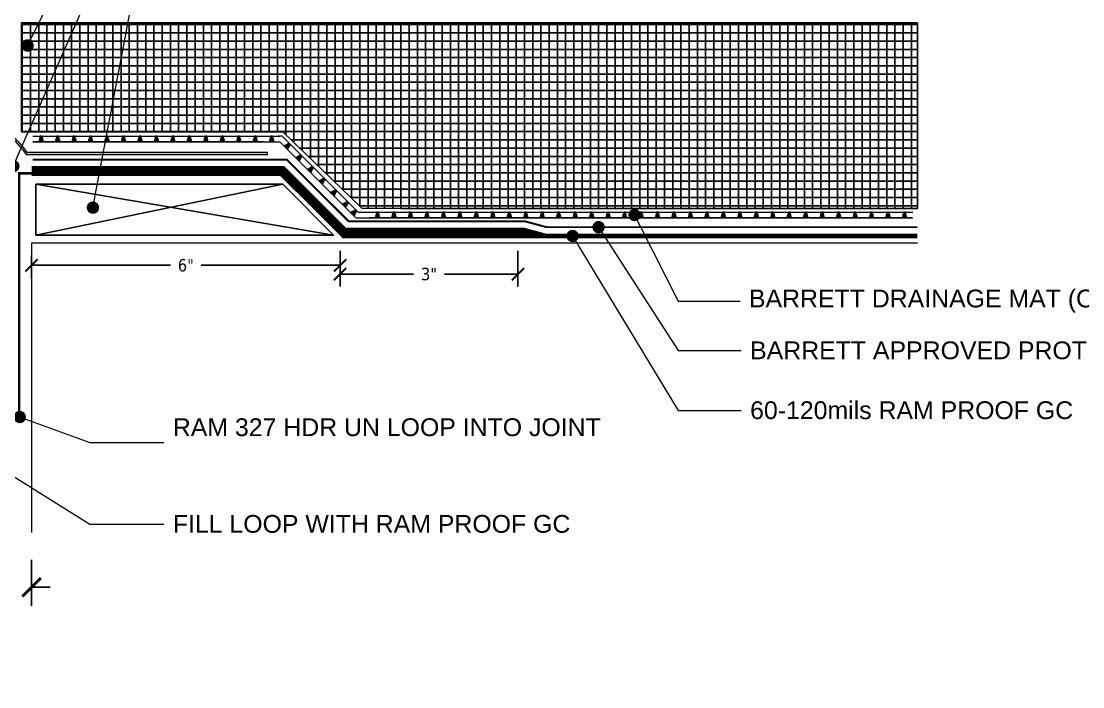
# Model space of a CAD drawing. Header units: inches. Extents: x -15 to 497, y -12 to 71.
# Drawn here: x 19.8 to 84.3, y -11.8 to 28.6 of the extents above; entities that cross this region are included whole.
import ezdxf
from ezdxf import colors
from ezdxf.entities.mleader import LeaderData, LeaderLine
from ezdxf.math import Vec2, Vec3

# ---------------------------------------------------------------- set-up
doc = ezdxf.new("R2010")
doc.units = ezdxf.units.IN
doc.header["$MEASUREMENT"] = 0
doc.linetypes.add('Dashed - Dense', pattern=[0.8, 0.5000000000000001, -0.3])
for name, color, linetype, lineweight in [('Dimensions', 20, 'Continuous', 0), ('Drainage Mat', 191, 'Continuous', 0), ('Others', 190, 'Continuous', 0), ('RAM HDR 327', 63, 'Continuous', 0), ('Text', 20, 'Continuous', 0)]:
    doc.layers.add(name, color=color, linetype=linetype, lineweight=lineweight)
doc.layers.add('Insulation Border', color=8, linetype='Continuous')
doc.layers.add('Insulation Foam', color=9, linetype='Continuous')
doc.layers.add('Protection Course', color=99, linetype='Dashed - Dense', lineweight=0, true_color=0x216123)
doc.layers.add('RamProof SYSTEM LIQUID', color=140, linetype='Continuous', lineweight=0, true_color=0x00bfff)
doc.styles.add('Annotative', font='tahoma.ttf')
doc.styles.get("Standard").update_dxf_attribs({"font": 'arial.ttf'})
doc.dimstyles.new('Annotative', dxfattribs={"dimscale": 0, "dimtxt": 0.09375, "dimasz": 0.09375, "dimexe": 0.09375, "dimexo": 0.09375, "dimgap": 0.0625, "dimtad": 0, "dimtih": 1, "dimtoh": 1, "dimlfac": -1, "dimzin": 3, "dimdsep": 46, "dimlunit": 4, "dimtxsty": 'Annotative', "dimblk": 'ARCHTICK', "dimcen": 0.09, "dimclrd": 256, "dimclre": 256, "dimclrt": 256, "dimadec": 0, "dimazin": 2, "dimtfac": 1, "dimtix": 1, "dimtofl": 0, "dimtmove": 1, "dimatfit": 1, "dimldrblk": 'CLOSEDBLANK', "dimfxl": 1, "dimtfill": 1, "dimtolj": 1, "dimtzin": 0, "dimarcsym": 0})

# ---------------------------------------------------------------- blocks, each defined once
blk = doc.blocks.new('_Dot')
at = {"color": 0, "linetype": 'ByBlock', "lineweight": -2}
blk.add_line((-0.5, 0), (-1, 0), dxfattribs=at)
at = {"color": 0, "linetype": 'ByBlock', "const_width": 0.5}
blk.add_lwpolyline([(-0.25, 0, 1), (0.25, 0, 1)], format="xyb", close=True, dxfattribs=at)
blk = doc.blocks.new('*U6')
at = {"layer": 'Drainage Mat'}
h = blk.add_hatch(color=256, dxfattribs=at)
h.dxf.hatch_style = 1
h.paths.add_polyline_path([(0.5, 0.3434894559173207), (0.4471967740336369, 0.3434894559173207), (0.3551590517043379, 0), (0.5, 0), (0.644840948295661, 0), (0.5528032259663647, 0.3434894559173207)])
at = {"layer": 'Drainage Mat', "linetype": 'Continuous'}
for points in [[(0, 0.3434894559173207), (1, 0.3434894559173207)], [(0, 0), (1, 0)]]:
    blk.add_lwpolyline(points, dxfattribs=at)
blk.add_lwpolyline([(0.5, 0.3434894559173207), (0.4471967740336369, 0.3434894559173207), (0.3551590517043379, 0), (0.5, 0), (0.644840948295661, 0), (0.5528032259663647, 0.3434894559173207)], close=True, dxfattribs=at)
blk = doc.blocks.new('*U7')
at = {"layer": 'Drainage Mat', "color": 0, "linetype": 'ByBlock', "lineweight": -2, "transparency": 16777216}
for p in [(20.545260124074048, 21.31300058774282), (21.545260124074048, 21.31300058774282), (22.545260124074048, 21.31300058774282), (23.545260124074048, 21.31300058774282), (24.545260124074048, 21.31300058774282), (25.545260124074048, 21.31300058774282), (26.545260124074048, 21.31300058774282), (27.545260124074048, 21.31300058774282), (28.545260124074048, 21.31300058774282), (29.545260124074048, 21.31300058774282), (30.545260124074048, 21.31300058774282), (31.545260124074048, 21.31300058774282), (32.54526012407405, 21.31300058774282), (33.54526012407405, 21.31300058774282), (34.54526012407405, 21.31300058774282)]:
    blk.add_blockref('*U6', p, dxfattribs=at)
blk = doc.blocks.new('*U8')
at = {"layer": 'Drainage Mat'}
h = blk.add_hatch(color=256, dxfattribs=at)
h.dxf.hatch_style = 1
h.paths.add_polyline_path([(0.5, 0.3434894559173207), (0.4471967740336369, 0.3434894559173207), (0.3551590517043379, 0), (0.5, 0), (0.644840948295661, 0), (0.5528032259663647, 0.3434894559173207)])
at = {"layer": 'Drainage Mat', "linetype": 'Continuous'}
for points in [[(0, 0.3434894559173207), (1, 0.3434894559173207)], [(0, 0), (1, 0)]]:
    blk.add_lwpolyline(points, dxfattribs=at)
blk.add_lwpolyline([(0.5, 0.3434894559173207), (0.4471967740336369, 0.3434894559173207), (0.3551590517043379, 0), (0.5, 0), (0.644840948295661, 0), (0.5528032259663647, 0.3434894559173207)], close=True, dxfattribs=at)
blk = doc.blocks.new('*U9')
at = {"layer": 'Drainage Mat', "color": 0, "linetype": 'ByBlock', "lineweight": -2, "transparency": 16777216}
for p in [(40.97245032649562, 16.713159733196733), (41.97245032649562, 16.713159733196733), (42.97245032649562, 16.713159733196733), (43.97245032649562, 16.713159733196733), (44.97245032649562, 16.713159733196733), (45.97245032649562, 16.713159733196733), (46.97245032649562, 16.713159733196733), (47.97245032649562, 16.713159733196733), (48.97245032649562, 16.713159733196733), (49.97245032649562, 16.713159733196733), (50.97245032649562, 16.713159733196733), (51.97245032649562, 16.713159733196733), (52.97245032649562, 16.713159733196733), (53.97245032649562, 16.713159733196733), (54.97245032649562, 16.713159733196733), (55.97245032649562, 16.713159733196733), (56.97245032649562, 16.713159733196733), (57.97245032649562, 16.713159733196733), (58.97245032649562, 16.713159733196733), (59.97245032649562, 16.713159733196733), (60.97245032649562, 16.713159733196733), (61.97245032649562, 16.713159733196733), (62.97245032649562, 16.713159733196733), (63.97245032649562, 16.713159733196733), (64.97245032649562, 16.713159733196733), (65.97245032649562, 16.713159733196733), (66.97245032649562, 16.713159733196733), (67.97245032649562, 16.713159733196733), (68.97245032649562, 16.713159733196733), (69.97245032649562, 16.713159733196733), (70.97245032649562, 16.713159733196733), (71.97245032649562, 16.713159733196733), (72.97245032649562, 16.713159733196733)]:
    blk.add_blockref('*U8', p, dxfattribs=at)
blk = doc.blocks.new('*U10')
at = {"layer": 'Drainage Mat'}
h = blk.add_hatch(color=256, dxfattribs=at)
h.dxf.hatch_style = 1
h.paths.add_polyline_path([(0.5, 0.3434894559173207), (0.4471967740336369, 0.3434894559173207), (0.3551590517043379, 0), (0.5, 0), (0.644840948295661, 0), (0.5528032259663647, 0.3434894559173207)])
at = {"layer": 'Drainage Mat', "linetype": 'Continuous'}
for points in [[(0, 0.3434894559173207), (1, 0.3434894559173207)], [(0, 0), (1, 0)]]:
    blk.add_lwpolyline(points, dxfattribs=at)
blk.add_lwpolyline([(0.5, 0.3434894559173207), (0.4471967740336369, 0.3434894559173207), (0.3551590517043379, 0), (0.5, 0), (0.644840948295661, 0), (0.5528032259663647, 0.3434894559173207)], close=True, dxfattribs=at)
blk = doc.blocks.new('*U11')
at = {"layer": 'Drainage Mat', "color": 0, "linetype": 'ByBlock', "lineweight": -2, "transparency": 16777216}
for p in [(1088.3216865915122, 0.3189784293756759), (1089.3216865915122, 0.3189784293756759), (1090.3216865915122, 0.3189784293756759), (1091.3216865915122, 0.3189784293756759), (1092.3216865915122, 0.3189784293756759), (1093.321686591512, 0.3189784293757655)]:
    blk.add_blockref('*U10', p, dxfattribs=at)
blk = doc.blocks.new('_ArchTick')
at = {"color": 0, "linetype": 'ByBlock', "const_width": 0.15}
blk.add_lwpolyline([(-0.5, -0.5), (0.5, 0.5)], dxfattribs=at)
blk = doc.blocks.new('*D15')
at = {"layer": 'Defpoints', "color": 0, "transparency": 16777216}
for p in [(20.45954389569306, 15.167046986022456), (39.200448919560586, 15.449538321896512), (39.200448919560586, 13.81777169583956)]:
    blk.add_point(p, dxfattribs=at)
at = {"layer": 'Dimensions', "lineweight": -2, "transparency": 16777216}
for p, q in [((20.45954389569306, 14.417046986022456), (20.45954389569306, 13.06777169583956)), ((39.200448919560586, 14.699538321896512), (39.200448919560586, 13.06777169583956)), ((20.45954389569306, 13.81777169583956), (28.891530994597943, 13.81777169583956)), ((39.200448919560586, 13.81777169583956), (30.768461820655702, 13.81777169583956))]:
    blk.add_line(p, q, dxfattribs=at)
at = {"layer": 'Dimensions', "lineweight": -2, "transparency": 16777216, "xscale": 0.75, "yscale": 0.75, "zscale": 0.75, "rotation": 180}
blk.add_blockref('_ArchTick', (20.45954389569306, 13.81777169583956), dxfattribs=at)
at = {"layer": 'Dimensions', "lineweight": -2, "transparency": 16777216, "xscale": 0.75, "yscale": 0.75, "zscale": 0.75}
blk.add_blockref('_ArchTick', (39.200448919560586, 13.81777169583956), dxfattribs=at)
at = {"layer": 'Dimensions', "transparency": 16777216, "insert": (29.829996407626822, 13.81777169583956), "char_height": 0.75, "attachment_point": 5, "style": 'Annotative', "bg_fill": 3, "box_fill_scale": 1.25, "bg_fill_color": 9, "bg_fill_true_color": 13158600, "bg_fill_transparency": 0}
blk.add_mtext('\\A1;6"', dxfattribs=at)
blk = doc.blocks.new('_ClosedBlank')
at = {"color": 0, "linetype": 'ByBlock', "lineweight": -2}
for p, q in [((-1, 0.1666666666666666), (0, 0)), ((-1, 0.1666666666666666), (-1, -0.1666666666666666)), ((0, 0), (-1, -0.1666666666666666))]:
    blk.add_line(p, q, dxfattribs=at)
blk = doc.blocks.new('*D16')
at = {"layer": 'Defpoints', "color": 0, "transparency": 16777216}
for p in [(39.200448919560586, 15.449538321896512), (49.9974095745481, 15.449538321896512), (49.9974095745481, 13.280476145020799)]:
    blk.add_point(p, dxfattribs=at)
at = {"layer": 'Dimensions', "lineweight": -2, "transparency": 16777216}
for p, q in [((39.200448919560586, 14.699538321896512), (39.200448919560586, 12.530476145020799)), ((49.9974095745481, 14.699538321896512), (49.9974095745481, 12.530476145020799)), ((39.200448919560586, 13.280476145020799), (43.66348599655065, 13.280476145020799)), ((49.9974095745481, 13.280476145020799), (45.53437249755804, 13.280476145020799))]:
    blk.add_line(p, q, dxfattribs=at)
at = {"layer": 'Dimensions', "lineweight": -2, "transparency": 16777216, "xscale": 0.75, "yscale": 0.75, "zscale": 0.75, "rotation": 180}
blk.add_blockref('_ArchTick', (39.200448919560586, 13.280476145020799), dxfattribs=at)
at = {"layer": 'Dimensions', "lineweight": -2, "transparency": 16777216, "xscale": 0.75, "yscale": 0.75, "zscale": 0.75}
blk.add_blockref('_ArchTick', (49.9974095745481, 13.280476145020799), dxfattribs=at)
at = {"layer": 'Dimensions', "transparency": 16777216, "insert": (44.59892924705434, 13.280476145020799), "char_height": 0.75, "attachment_point": 5, "style": 'Annotative', "bg_fill": 3, "box_fill_scale": 1.25, "bg_fill_color": 9, "bg_fill_true_color": 13158600, "bg_fill_transparency": 0}
blk.add_mtext('\\A1;3"', dxfattribs=at)
blk = doc.blocks.new('*D14')
at = {"layer": 'Defpoints', "color": 0, "transparency": 16777216}
for p in [(9.473770822429742, -2.9432225013415234), (20.45954389569306, -2.9432225013415234), (9.473770822429742, -5.742847099574121)]:
    blk.add_point(p, dxfattribs=at)
at = {"layer": 'Dimensions', "lineweight": -2, "transparency": 16777216}
for p, q in [((9.473770822429742, -4.068222501341523), (9.473770822429742, -6.867847099574121)), ((20.45954389569306, -4.068222501341523), (20.45954389569306, -6.867847099574121)), ((9.473770822429742, -5.742847099574121), (8.348770822429742, -5.742847099574121)), ((20.45954389569306, -5.742847099574121), (21.58454389569306, -5.742847099574121))]:
    blk.add_line(p, q, dxfattribs=at)
at = {"layer": 'Dimensions', "lineweight": -2, "transparency": 16777216, "xscale": 1.125, "yscale": 1.125, "zscale": 1.125}
blk.add_blockref('_ArchTick', (9.473770822429742, -5.742847099574121), dxfattribs=at)
at = {"layer": 'Dimensions', "lineweight": -2, "transparency": 16777216, "xscale": 1.125, "yscale": 1.125, "zscale": 1.125, "rotation": 180}
blk.add_blockref('_ArchTick', (20.45954389569306, -5.742847099574121), dxfattribs=at)
at = {"layer": 'Dimensions', "transparency": 16777216, "insert": (14.9666573590614, -5.742847099574121), "char_height": 1.125, "attachment_point": 5, "style": 'Annotative', "bg_fill": 3, "box_fill_scale": 1.25, "bg_fill_color": 9, "bg_fill_true_color": 13158600, "bg_fill_transparency": 0}
blk.add_mtext('\\A1;3" MAX JOINT', dxfattribs=at)

msp = doc.modelspace()

# ---------------------------------------------------------------- hatches: boundary and pattern name
at = {"layer": 'Drainage Mat'}
h = msp.add_hatch(color=256, dxfattribs=at)
h.dxf.hatch_style = 1
h.paths.add_polyline_path([(40.184830971966676, 17.159197186940943), (40.14749345281734, 17.196534706090283), (39.83952923168795, 17.01873148012906), (39.94194724842146, 16.916313463395714), (40.04436526515474, 16.813895446662368), (40.22216849111601, 17.121859667791604)])
at = {"layer": 'Insulation Foam'}
h = msp.add_hatch(dxfattribs=at)
h.set_pattern_fill('NET', color=256, scale=4)
h.set_pattern_definition([(0, (-1216.105758920658, 19.438135194022905), (0, 0.5), []), (90, (-1216.105758920658, 19.438135194022905), (-0.5, 3.061616997868383e-17), [])])
h.paths.add_polyline_path([(74.25437481962308, 28.556255550895855), (19.854939287822617, 28.556255550895855), (19.854938408134103, 21.919023469221983), (35.712413455287106, 21.935559054308712), (40.520439097443614, 17.284968760316314), (42.91980247226161, 17.278549339494), (43.48350280713203, 17.26672595657833), (51.19446706766348, 17.266725956578334), (52.22179452934188, 17.26672595657834), (74.25437481962354, 17.26672595657834)])
at = {"layer": 'Protection Course'}
h = msp.add_hatch(dxfattribs=at)
h.set_pattern_fill('AGGREGAT', color=256, scale=0.3, pattern_type=2)
h.set_pattern_definition([(0, (-1052.8782354500026, 21.992326033190636), (0.3, 0.3), [0.03, -0.045, 0.015, -0.045, 0.015, -0.15]), (0, (-1052.7282354500026, 22.022326033190637), (0.3, 0.3), [0.015, -0.285]), (0, (-1052.8182354500027, 22.037326033190638), (0.3, 0.3), [0.015, -0.03, 0.015, -0.24]), (0, (-1052.6682354500026, 22.05232603319064), (0.3, 0.3), [0.03, -0.27]), (0, (-1052.6382354500029, 22.06732603319064), (0.3, 0.3), [0.015, -0.285]), (0, (-1052.7282354500026, 22.09732603319064), (0.3, 0.3), [0.03, -0.27]), (0, (-1052.8782354500026, 22.11232603319064), (0.3, 0.3), [0.015, -0.03, 0.015, -0.075, 0.045, -0.12]), (0, (-1052.6682354500026, 22.142326033190635), (0.3, 0.3), [0.03, -0.27]), (0, (-1052.848235450003, 22.157326033190635), (0.3, 0.3), [0.03, -0.015, 0.015, -0.12, 0.015, -0.105]), (0, (-1052.8632354500028, 22.172326033190636), (0.3, 0.3), [0.015, -0.285]), (0, (-1052.7582354500028, 22.187326033190637), (0.3, 0.3), [0.015, -0.015, 0.015, -0.255]), (0, (-1052.8032354500028, 22.202326033190637), (0.3, 0.3), [0.015, -0.285]), (0, (-1052.6082354500027, 22.217326033190638), (0.3, 0.3), [0.015, -0.285]), (0, (-1052.7432354500029, 22.23232603319063), (0.3, 0.3), [0.015, -0.12, 0.015, -0.15]), (0, (-1052.7432354500029, 22.24732603319063), (0.3, 0.3), [0.03, -0.27]), (0, (-1052.683235450003, 22.262326033190632), (0.3, 0.3), [0.03, -0.27]), (0, (-1052.8632354500028, 22.277326033190633), (0.3, 0.3), [0.015, -0.18, 0.03, -0.075]), (90, (-1052.8782354500026, 22.12732603319064), (-0.29999999999999993, 0.3), [0.06, -0.06, 0.03, -0.15]), (90, (-1052.8632354500028, 22.12732603319064), (-0.29999999999999993, 0.3), [0.015, -0.105, 0.03, -0.15]), (90, (-1052.848235450003, 22.05232603319064), (-0.29999999999999993, 0.3), [0.045, -0.255]), (90, (-1052.8332354500026, 22.05232603319064), (-0.29999999999999993, 0.3), [0.03, -0.27]), (90, (-1052.8182354500027, 22.007326033190637), (-0.29999999999999993, 0.3), [0.015, -0.18, 0.015, -0.015, 0.03, -0.045]), (90, (-1052.788235450003, 22.007326033190637), (-0.29999999999999993, 0.3), [0.015, -0.105, 0.015, -0.165]), (90, (-1052.7732354500026, 22.12732603319064), (-0.29999999999999993, 0.3), [0.03, -0.045, 0.015, -0.015, 0.03, -0.165]), (90, (-1052.7582354500028, 22.06732603319064), (-0.29999999999999993, 0.3), [0.03, -0.165, 0.015, -0.09]), (90, (-1052.7432354500029, 22.007326033190637), (-0.29999999999999993, 0.3), [0.015, -0.015, 0.03, -0.24]), (90, (-1052.7132354500027, 22.202326033190637), (-0.29999999999999993, 0.3), [0.015, -0.285]), (90, (-1052.6982354500028, 22.202326033190637), (-0.29999999999999993, 0.3), [0.03, -0.03, 0.015, -0.015, 0.03, -0.18]), (90, (-1052.683235450003, 22.06732603319064), (-0.29999999999999993, 0.3), [0.015, -0.015, 0.015, -0.03, 0.015, -0.21]), (90, (-1052.6382354500029, 22.172326033190636), (-0.29999999999999993, 0.3), [0.06, -0.24]), (90, (-1052.6232354500025, 22.142326033190635), (-0.29999999999999993, 0.3), [0.06, -0.045, 0.03, -0.165]), (90, (-1052.6082354500027, 22.022326033190637), (-0.29999999999999993, 0.3), [0.015, -0.045, 0.03, -0.21]), (90, (-1052.5932354500028, 22.05232603319064), (-0.29999999999999993, 0.3), [0.045, -0.255]), (45, (-1052.7582354500028, 21.992326033190636), (0, 0.29999999949659056), [0.021213000000000003, -0.4030510686]), (45, (-1052.5932354500028, 22.007326033190637), (0, 0.29999999949659056), [0.021213000000000003, -0.36062506860000004, 0.021213000000000003, -0.021213000000000003]), (45, (-1052.788235450003, 22.022326033190637), (0, 0.29999999949659056), [0.021213000000000003, -0.16970400000000002, 0.021213000000000003, -0.21213406860000003]), (45, (-1052.7132354500027, 22.022326033190637), (0, 0.29999999949659056), [0.021213000000000003, -0.3394120686, 0.021213000000000003, -0.042426000000000005]), (45, (-1052.6982354500028, 22.022326033190637), (0, 0.29999999949659056), [0.042426000000000005, -0.16970400000000002, 0.042426000000000005, -0.16970806859999998]), (45, (-1052.7732354500026, 22.05232603319064), (0, 0.29999999949659056), [0.02121, -0.19091999999999998, 0.02121, -0.02121, 0.02121, -0.1485040686]), (45, (-1052.6232354500025, 22.06732603319064), (0, 0.29999999949659056), [0.021213000000000003, -0.021213000000000003, 0.021213000000000003, -0.36062506860000004]), (45, (-1052.8332354500026, 22.08232603319064), (0, 0.29999999949659056), [0.021213000000000003, -0.254556, 0.021213000000000003, -0.12728206860000002]), (45, (-1052.5932354500028, 22.11232603319064), (0, 0.29999999949659056), [0.02121, -0.02121, 0.02121, -0.08485200000000001, 0.02121, -0.2545720686]), (45, (-1052.7732354500026, 22.157326033190635), (0, 0.29999999949659056), [0.021213000000000003, -0.4030510686]), (45, (-1052.848235450003, 22.172326033190636), (0, 0.29999999949659056), [0.04242629999999999, -0.3818377686]), (45, (-1052.8782354500026, 22.202326033190637), (0, 0.29999999949659056), [0.021213000000000003, -0.021213000000000003, 0.021213000000000003, -0.36062506860000004]), (45, (-1052.7132354500027, 22.24732603319063), (0, 0.29999999949659056), [0.021213000000000003, -0.4030510686]), (45, (-1052.6232354500025, 22.277326033190633), (0, 0.29999999949659056), [0.021213000000000003, -0.4030510686]), (135, (-1052.7432354500029, 22.022326033190637), (1.6653345369377347e-17, 0.29999999949659056), [0.021213000000000003, -0.4030510686]), (135, (-1052.7282354500026, 22.022326033190637), (1.6653345369377347e-17, 0.29999999949659056), [0.021213000000000003, -0.4030510686]), (135, (-1052.8182354500027, 22.037326033190638), (1.6653345369377347e-17, 0.29999999949659056), [0.021213000000000003, -0.08485200000000001, 0.042426000000000005, -0.2757730686]), (135, (-1052.8782354500026, 22.037326033190638), (1.6653345369377347e-17, 0.29999999949659056), [0.021213000000000003, -0.4030510686]), (135, (-1052.683235450003, 22.08232603319064), (1.6653345369377347e-17, 0.29999999949659056), [0.021213000000000003, -0.16970562, 0.021213000000000003, -0.2121324486]), (135, (-1052.6682354500026, 22.08232603319064), (1.6653345369377347e-17, 0.29999999949659056), [0.02121, -0.12729, 0.02121, -0.12726, 0.02121, -0.10608406860000001]), (135, (-1052.848235450003, 22.09732603319064), (1.6653345369377347e-17, 0.29999999949659056), [0.021213000000000003, -0.4030510686]), (135, (-1052.6082354500027, 22.11232603319064), (1.6653345369377347e-17, 0.29999999949659056), [0.04242, -0.10606499999999999, 0.02121, -0.02121, 0.02121, -0.21214906860000002]), (135, (-1052.8032354500028, 22.157326033190635), (1.6653345369377347e-17, 0.29999999949659056), [0.021213000000000003, -0.4030510686]), (135, (-1052.683235450003, 22.157326033190635), (1.6653345369377347e-17, 0.29999999949659056), [0.04242629999999999, -0.3818377686]), (135, (-1052.6682354500026, 22.157326033190635), (1.6653345369377347e-17, 0.29999999949659056), [0.021213000000000003, -0.4030510686]), (135, (-1052.7582354500028, 22.187326033190637), (1.6653345369377347e-17, 0.29999999949659056), [0.021213000000000003, -0.4030510686]), (135, (-1052.848235450003, 22.23232603319063), (1.6653345369377347e-17, 0.29999999949659056), [0.021213000000000003, -0.4030510686]), (135, (-1052.6082354500027, 22.23232603319063), (1.6653345369377347e-17, 0.29999999949659056), [0.021213000000000003, -0.4030510686]), (26.565051199999992, (-1052.848235450003, 21.992326033190636), (0.30000000000002824, 1.2001934446281836e-10), [0.03354, -0.6372803930999998]), (26.565051199999992, (-1052.8782354500026, 22.022326033190637), (0.30000000000002824, 1.2001934446281836e-10), [0.03354, -0.6372803930999998]), (26.565051199999992, (-1052.8782354500026, 22.037326033190638), (0.30000000000002824, 1.2001934446281836e-10), [0.03354, -0.6372803930999998]), (26.565051199999992, (-1052.8032354500028, 22.037326033190638), (0.30000000000002824, 1.2001934446281836e-10), [0.03354, -0.6372803930999998]), (26.565051199999992, (-1052.8182354500027, 22.09732603319064), (0.30000000000002824, 1.2001934446281836e-10), [0.03354, -0.6372803930999998]), (26.565051199999992, (-1052.8182354500027, 22.11232603319064), (0.30000000000002824, 1.2001934446281836e-10), [0.03354, -0.6372803930999998]), (26.565051199999992, (-1052.7582354500028, 22.172326033190636), (0.30000000000002824, 1.2001934446281836e-10), [0.03354, -0.6372803930999998]), (26.565051199999992, (-1052.7432354500029, 22.187326033190637), (0.30000000000002824, 1.2001934446281836e-10), [0.03354, -0.6372803930999998]), (26.565051199999992, (-1052.8632354500028, 22.217326033190638), (0.30000000000002824, 1.2001934446281836e-10), [0.03354, -0.6372803930999998]), (26.565051199999992, (-1052.7732354500026, 22.217326033190638), (0.30000000000002824, 1.2001934446281836e-10), [0.03354, -0.6372803930999998]), (63.43494882000001, (-1052.6232354500025, 21.992326033190636), (1.5299594924300663e-11, 0.3000000000000282), [0.03353999999999996, -0.6372803930999992]), (63.43494882000001, (-1052.6982354500028, 22.037326033190638), (1.5299594924300663e-11, 0.3000000000000282), [0.03353999999999996, -0.6372803930999992]), (63.43494882000001, (-1052.7432354500029, 22.06732603319064), (1.5299594924300663e-11, 0.3000000000000282), [0.03353999999999996, -0.6372803930999992]), (63.43494882000001, (-1052.6982354500028, 22.11232603319064), (1.5299594924300663e-11, 0.3000000000000282), [0.03353999999999996, -0.6372803930999992]), (63.43494882000001, (-1052.683235450003, 22.11232603319064), (1.5299594924300663e-11, 0.3000000000000282), [0.03353999999999996, -0.6372803930999992]), (63.43494882000001, (-1052.788235450003, 22.157326033190635), (1.5299594924300663e-11, 0.3000000000000282), [0.03353999999999996, -0.6372803930999992]), (63.43494882000001, (-1052.8182354500027, 22.172326033190636), (1.5299594924300663e-11, 0.3000000000000282), [0.03353999999999996, -0.6372803930999992]), (63.43494882000001, (-1052.6982354500028, 22.23232603319063), (1.5299594924300663e-11, 0.3000000000000282), [0.03353999999999996, -0.6372803930999992]), (63.43494882000001, (-1052.8182354500027, 22.262326033190632), (1.5299594924300663e-11, 0.3000000000000282), [0.03353999999999996, -0.6372803930999992]), (116.56505120000001, (-1052.8632354500028, 22.172326033190636), (-1.200194443828906e-10, 0.3000000000000282), [0.03353999999999996, -0.6372803930999992]), (116.56505120000001, (-1052.683235450003, 22.172326033190636), (-1.200194443828906e-10, 0.3000000000000282), [0.03353999999999996, -0.6372803930999992]), (116.56505120000001, (-1052.8782354500026, 22.187326033190637), (-1.200194443828906e-10, 0.3000000000000282), [0.03353999999999996, -0.6372803930999992]), (116.56505120000001, (-1052.6382354500029, 22.23232603319063), (-1.200194443828906e-10, 0.3000000000000282), [0.03353999999999996, -0.6372803930999992]), (116.56505120000001, (-1052.8332354500026, 22.24732603319063), (-1.200194443828906e-10, 0.3000000000000282), [0.03353999999999996, -0.6372803930999992]), (116.56505120000001, (-1052.7732354500026, 22.262326033190632), (-1.200194443828906e-10, 0.3000000000000282), [0.03353999999999996, -0.6372803930999992]), (153.4349488, (-1052.7582354500028, 21.992326033190636), (-0.3000000000000282, 1.200193777695091e-10), [0.03354, -0.6372803930999998]), (153.4349488, (-1052.8182354500027, 22.022326033190637), (-0.3000000000000282, 1.200193777695091e-10), [0.03354, -0.6372803930999998]), (153.4349488, (-1052.6082354500027, 22.037326033190638), (-0.3000000000000282, 1.200193777695091e-10), [0.03354, -0.6372803930999998]), (153.4349488, (-1052.6382354500029, 22.06732603319064), (-0.3000000000000282, 1.200193777695091e-10), [0.03354, -0.6372803930999998]), (153.4349488, (-1052.7582354500028, 22.09732603319064), (-0.3000000000000282, 1.200193777695091e-10), [0.03354, -0.6372803930999998]), (153.4349488, (-1052.8332354500026, 22.11232603319064), (-0.3000000000000282, 1.200193777695091e-10), [0.03354, -0.6372803930999998]), (153.4349488, (-1052.7432354500029, 22.11232603319064), (-0.3000000000000282, 1.200193777695091e-10), [0.03354, -0.6372803930999998]), (153.4349488, (-1052.788235450003, 22.142326033190635), (-0.3000000000000282, 1.200193777695091e-10), [0.03354, -0.6372803930999998]), (153.4349488, (-1052.788235450003, 22.217326033190638), (-0.3000000000000282, 1.200193777695091e-10), [0.03354, -0.6372803930999998]), (153.4349488, (-1052.8782354500026, 22.277326033190633), (-0.3000000000000282, 1.200193777695091e-10), [0.03354, -0.6372803930999998]), (153.4349488, (-1052.6982354500028, 22.277326033190633), (-0.3000000000000282, 1.200193777695091e-10), [0.03354, -0.6372803930999998]), (153.4349488, (-1052.6682354500026, 22.277326033190633), (-0.3000000000000282, 1.200193777695091e-10), [0.03354, -0.6372803930999998])])
edge = h.paths.add_edge_path()
edge.add_line((34.791703324265654, 20.544827721536137), (34.791703324265654, 20.669827721536137))
edge.add_line((34.791703324265654, 20.669827721536137), (20.20189096525405, 20.669827721536137))
edge.add_arc((14.838519620228963, 16.84403353596628), 6.588053835160759, 35.50098122028462, 131.89387685699344)
edge.add_line((10.439326856104344, 21.748068238030484), (10.439326856104344, 57.75155892386039))
edge.add_line((10.439326856104344, 57.75155892386039), (10.314326856104344, 57.75155892386039))
edge.add_line((10.314326856104344, 57.75155892386039), (10.314326856104344, 21.465051589242762))
edge.add_arc((14.835277784892629, 16.8424833332191), 6.465843686798288, 34.931756182481024, 134.3632643875278, ccw=False)
edge.add_line((20.136200403871953, 20.544827721536137), (34.791703324265654, 20.544827721536137))

# ---------------------------------------------------------------- linework, layer by layer
at = {"layer": 'Drainage Mat'}
for points in [[(34.54526012407405, 21.31300058774282), (20.545260124074048, 21.31300058774282)], [(35.78814384761904, 21.55588431128804), (35.68213547213895, 21.656490043660142), (35.45627916877697, 21.655731110127256)], [(39.5396234515249, 17.318637260292203), (35.54526012407382, 21.31300058774282)], [(39.92897555217405, 17.415052606733497), (40.28737896979351, 17.056649189114054), (40.97245032649562, 17.056649189114054)], [(39.68609182862883, 17.172168883188267), (40.14510097862035, 16.713159733196733), (40.97245032649562, 16.713159733196733)], [(73.89974530388577, 16.713159733196733), (40.97245032649562, 16.713159733196733)]]:
    msp.add_lwpolyline(points, dxfattribs=at)
at = {"layer": 'Drainage Mat', "linetype": 'Continuous'}
msp.add_lwpolyline([(40.184830971966676, 17.159197186940943), (40.14749345281734, 17.196534706090283), (39.83952923168795, 17.01873148012906), (39.94194724842146, 16.916313463395714), (40.04436526515474, 16.813895446662368), (40.22216849111601, 17.121859667791604)], close=True, dxfattribs=at)
at = {"layer": 'Insulation Border', "flags": 128}
msp.add_lwpolyline([(74.25437481962308, 28.556255550895855), (19.854939287822617, 28.556255550895855), (19.854938408134103, 21.919023469221983), (35.712413455287106, 21.935559054308712), (40.520439097443614, 17.284968760316314), (42.91980247226161, 17.278549339494), (43.48350280713203, 17.26672595657833), (51.19446706766348, 17.266725956578334), (52.22179452934188, 17.26672595657834), (74.25437481962354, 17.26672595657834)], close=True, dxfattribs=at)
at = {"layer": 'Insulation Border', "linetype": 'Continuous', "flags": 128}
msp.add_lwpolyline([(20.723247040661363, 18.739965355442717), (35.71697778578164, 18.739965355442717), (38.80685451998362, 15.650088621240855), (20.723247040661363, 15.650088621240856)], close=True, dxfattribs=at)
at = {"layer": 'Others'}
for p, q in [((74.25437405962293, 15.167046986022456), (20.45954389569306, 15.167046986022456)), ((20.45954389569306, 15.167046986022456), (20.45954389569306, -2.4059269505227974))]:
    msp.add_line(p, q, dxfattribs=at)
at = {"layer": 'Protection Course', "linetype": 'Continuous'}
msp.add_lwpolyline([(34.791703324265654, 20.544827721536137), (34.791703324265654, 20.669827721536137), (20.20189096525405, 20.669827721536137, 0.4472844163459868), (10.439326856104344, 21.748068238030484), (10.439326856104344, 57.75155892386039), (10.314326856104344, 57.75155892386039), (10.314326856104344, 21.465051589242762, -0.4632912577293138), (20.136200403871953, 20.544827721536137), (34.791703324265654, 20.544827721536137)], format="xyb", dxfattribs=at)
at = {"layer": 'Protection Course', "ltscale": 0.2, "const_width": 0.1186}
msp.add_lwpolyline([(20.53118235839156, 20.233794564372072), (35.973223707321495, 20.233794564372054), (39.71886276868554, 16.488155503008045), (50.43642368866426, 16.488155503008066), (51.73546174642706, 16.136380266984077), (74.25437405962293, 16.136380266984077)], dxfattribs=at)
at = {"layer": 'RamProof SYSTEM LIQUID', "ltscale": 1.5, "const_width": 0.3}
for points in [[(74.25437405962293, 15.59908471616535), (51.663999729355965, 15.59908471616535), (50.364961671593164, 15.950859952189319), (39.49630766453356, 15.950859952189319), (35.750668603169515, 19.696499013553364), (20.45954389569306, 19.696499013553364)], [(51.48662838575888, 15.647116292980883), (39.37852924451613, 15.647116292980883), (35.63135302291312, 19.39429251458377), (20.45954389569306, 19.39429251458381)], [(51.663999729355965, 15.59908471616535), (39.31795679883771, 15.59908471616535)]]:
    msp.add_lwpolyline(points, dxfattribs=at)

# ---------------------------------------------------------------- block references
at = {"layer": 'Drainage Mat'}
for name in ['*U7', '*U9']:
    msp.add_blockref(name, (0, 0), dxfattribs=at)
at = {"layer": 'Drainage Mat', "rotation": 315.0000000000033}
msp.add_blockref('*U11', (-734.239936387673, 790.6470934784735), dxfattribs=at)

# ---------------------------------------------------------------- leaders
at = {"layer": 'Text'}
ml = msp.add_multileader_mtext('Standard', dxfattribs=at)
ml.set_content('COMPRESSIBLE EXPANSION JOINT FILLER STRIP.', color=256)
ml.set_leader_properties(color=256, lineweight=0)
ml.set_arrow_properties(name='DOT')
ml.build(insert=Vec2(0, 0))
ml.multileader.update_dxf_attribs({"text_left_attachment_type": 2, "text_right_attachment_type": 2, "dogleg_length": 0.36, "arrow_head_size": 0.75, "scale": 12})
ctx = ml.context
ctx.base_point, ctx.scale, ctx.char_height, ctx.arrow_head_size, ctx.landing_gap_size, ctx.plane_origin = Vec3(28.546355389036933, 41.17677508451571), 12, 1.08, 0.75, 0.54, Vec3(18.08417024299274, 27.484712483791753)
ctx.left_attachment, ctx.right_attachment = 2, 2
notes = []
notes.append((ctx, [(0, (1, 1, 0), (24.692376924552832, 41.17677508451571), (1, 0), 3.8539784644840998, [(0, [(17.96152196703838, 28.62712185812468)], 0, [])])]))
ctx.mtext.insert, ctx.mtext.flow_direction = Vec3(29.08635538903693, 41.735560896248316), 5
ml = msp.add_multileader_mtext('Standard', dxfattribs=at)
ml.set_content('XPS INSULATION', color=256)
ml.set_leader_properties(color=256, lineweight=0)
ml.set_arrow_properties(name='DOT')
ml.build(insert=Vec2(0, 0))
ml.multileader.update_dxf_attribs({"text_left_attachment_type": 2, "text_right_attachment_type": 2, "dogleg_length": 0.36, "arrow_head_size": 0.75, "scale": 12})
ctx = ml.context
ctx.base_point, ctx.scale, ctx.char_height, ctx.arrow_head_size, ctx.landing_gap_size, ctx.plane_origin = Vec3(28.477534418058497, 38.76960211371561), 12, 1.08, 0.75, 0.54, Vec3(18.40253876441102, 23.684476815165624)
ctx.left_attachment, ctx.right_attachment = 2, 2
notes.append((ctx, [(0, (1, 1, 0), (26.034387159897847, 38.76960211371561), (1, 0), 2.4431472581606517, [(0, [(20.21535280412968, 27.173248377004818)], 0, [])])]))
ctx.mtext.insert, ctx.mtext.flow_direction = Vec3(29.017534418058496, 39.32838792544821), 5
ml = msp.add_multileader_mtext('Standard', dxfattribs=at)
ml.set_content('CLOSED CELL FOAM ROD.', color=256)
ml.set_leader_properties(color=256, lineweight=0)
ml.set_arrow_properties(name='DOT')
ml.build(insert=Vec2(0, 0))
ml.multileader.update_dxf_attribs({"text_left_attachment_type": 2, "text_right_attachment_type": 2, "dogleg_length": 0.36, "arrow_head_size": 0.75, "scale": 12})
ctx = ml.context
ctx.base_point, ctx.scale, ctx.char_height, ctx.arrow_head_size, ctx.landing_gap_size, ctx.plane_origin = Vec3(28.47926023217616, 36.46559373706138), 12, 1.08, 0.75, 0.54, Vec3(11.081562686496227, 20.67847185091091)
ctx.left_attachment, ctx.right_attachment = 2, 2
notes.append((ctx, [(1, (1, 1, 0), (26.65377664228413, 36.46559373706138), (1, 0), 1.8254835898920296, [(0, [(19.356934511632062, 19.837072285112633)], 0, [])])]))
ctx.mtext.insert, ctx.mtext.flow_direction = Vec3(29.01926023217616, 37.02437954879399), 5
ml = msp.add_multileader_mtext('Standard', dxfattribs=at)
ml.set_content('\\A1;{\\fArial|b0|i0|c0|p34;\\C256;RAISED CURB}', color=256)
ml.set_leader_properties(color=256, lineweight=0)
ml.set_arrow_properties(name='DOT')
ml.build(insert=Vec2(0, 0))
ml.multileader.update_dxf_attribs({"text_left_attachment_type": 2, "text_right_attachment_type": 2, "dogleg_length": 0.36, "arrow_head_size": 0.75, "scale": 12})
ctx = ml.context
ctx.base_point, ctx.scale, ctx.char_height, ctx.arrow_head_size, ctx.landing_gap_size, ctx.plane_origin = Vec3(28.673486078088672, 34.27963877681073), 12, 1.08, 0.75, 0.54, Vec3(26.068550737327087, 17.73537546127008)
ctx.left_attachment, ctx.right_attachment = 2, 2
notes.append((ctx, [(0, (1, 1, 0), (27.39736413252109, 34.27963877681073), (1, 0), 1.2761219455675814, [(0, [(24.18928342082785, 17.32312546127008)], 0, [])])]))
ctx.mtext.insert, ctx.mtext.flow_direction = Vec3(29.21348607808867, 34.83805623929368), 5
ml = msp.add_multileader_mtext('Standard', dxfattribs=at)
ml.set_content('BARRETT DRAINAGE MAT (OPTIONAL)', color=256)
ml.set_leader_properties(color=256, lineweight=0)
ml.set_arrow_properties(name='DOT')
ml.build(insert=Vec2(0, 0))
ml.multileader.update_dxf_attribs({"text_left_attachment_type": 2, "text_right_attachment_type": 2, "dogleg_length": 0.36, "arrow_head_size": 0.75, "scale": 12})
ctx = ml.context
ctx.base_point, ctx.scale, ctx.char_height, ctx.arrow_head_size, ctx.landing_gap_size, ctx.plane_origin = Vec3(63.48722914571048, 11.635120357720211), 12, 1.08, 0.75, 0.54, Vec3(53.887183023734224, 5.9863110766410195)
ctx.left_attachment, ctx.right_attachment = 2, 2
notes.append((ctx, [(0, (1, 1, 0), (59.73395696653415, 11.635120357720211), (1, 0), 3.7532721791763253, [(0, [(57.077886170395686, 16.873986110762132)], 0, [])])]))
ctx.mtext.insert, ctx.mtext.flow_direction = Vec3(64.02722914571041, 12.343455964814346), 5
ml = msp.add_multileader_mtext('Standard', dxfattribs=at)
ml.set_content('BARRETT APPROVED PROTECTION COURSE', color=256)
ml.set_leader_properties(color=256, lineweight=0)
ml.set_arrow_properties(name='DOT')
ml.build(insert=Vec2(0, 0))
ml.multileader.update_dxf_attribs({"text_left_attachment_type": 2, "text_right_attachment_type": 2, "dogleg_length": 0.36, "arrow_head_size": 0.75, "scale": 12})
ctx = ml.context
ctx.base_point, ctx.scale, ctx.char_height, ctx.arrow_head_size, ctx.landing_gap_size, ctx.plane_origin = Vec3(63.557055974024394, 8.635120357720211), 12, 1.08, 0.75, 0.54, Vec3(53.04768501769104, 10.57253690076675)
ctx.left_attachment, ctx.right_attachment = 2, 2
notes.append((ctx, [(0, (1, 1, 0), (59.73395696653415, 8.635120357720211), (1, 0), 3.823099007490245, [(0, [(54.89461240163564, 16.136380266984077)], 0, [])])]))
ctx.mtext.insert, ctx.mtext.flow_direction = Vec3(64.09705597402444, 9.193906169452816), 5
ml = msp.add_multileader_mtext('Standard', dxfattribs=at)
ml.set_content('60-120mils RAM PROOF GC ', color=256)
ml.set_leader_properties(color=256, lineweight=0)
ml.set_arrow_properties(name='DOT')
ml.build(insert=Vec2(0, 0))
ml.multileader.update_dxf_attribs({"text_left_attachment_type": 2, "text_right_attachment_type": 2, "dogleg_length": 0.36, "arrow_head_size": 0.75, "scale": 12})
ctx = ml.context
ctx.base_point, ctx.scale, ctx.char_height, ctx.arrow_head_size, ctx.landing_gap_size, ctx.plane_origin = Vec3(63.557055974024394, 4.99775257161366), 12, 1.08, 0.75, 0.54, Vec3(52.898031247919334, 10.100415385862334)
ctx.left_attachment, ctx.right_attachment = 2, 2
notes.append((ctx, [(0, (1, 1, 0), (59.73395696653415, 4.99775257161366), (1, 0), 3.823099007490244, [(0, [(53.314108163526726, 15.59908471616535)], 0, [])])]))
ctx.mtext.insert, ctx.mtext.flow_direction = Vec3(64.0970559740244, 5.556538383346266), 5
ml = msp.add_multileader_mtext('Standard', dxfattribs=at)
ml.set_content('RAM 327 HDR UN LOOP INTO JOINT', color=256)
ml.set_leader_properties(color=256, lineweight=0)
ml.set_arrow_properties(name='DOT')
ml.build(insert=Vec2(0, 0))
ml.multileader.update_dxf_attribs({"text_left_attachment_type": 2, "text_right_attachment_type": 2, "dogleg_length": 0.36, "arrow_head_size": 0.75, "scale": 12})
ctx = ml.context
ctx.base_point, ctx.scale, ctx.char_height, ctx.arrow_head_size, ctx.landing_gap_size, ctx.plane_origin = Vec3(28.50244065707048, 3.055178519357426), 12, 1.08, 0.75, 0.54, Vec3(16.820768492990965, 7.524483045223292)
ctx.left_attachment, ctx.right_attachment = 2, 2
notes.append((ctx, [(0, (1, 1, 0), (24.002440657070565, 3.055178519357426), (1, 0), 4.499999999999915, [(0, [(19.74284345679962, 4.6024080814143815)], 0, [])])]))
ctx.mtext.insert, ctx.mtext.width, ctx.mtext.flow_direction = Vec3(29.04244065707048, 4.5235414115811645), 20.918092029027775, 5
ml = msp.add_multileader_mtext('Standard', dxfattribs=at)
ml.set_content('FILL LOOP WITH RAM PROOF GC', color=256)
ml.set_leader_properties(color=256, lineweight=0)
ml.set_arrow_properties(name='DOT')
ml.build(insert=Vec2(0, 0))
ml.multileader.update_dxf_attribs({"text_left_attachment_type": 2, "text_right_attachment_type": 2, "dogleg_length": 0.36, "arrow_head_size": 0.75, "scale": 12})
ctx = ml.context
ctx.base_point, ctx.scale, ctx.char_height, ctx.arrow_head_size, ctx.landing_gap_size, ctx.plane_origin = Vec3(28.50244065707048, -1.9085370710309917), 12, 1.08, 0.75, 0.54, Vec3(16.792598435471973, 0.08553968124931544)
ctx.left_attachment, ctx.right_attachment = 2, 2
notes.append((ctx, [(0, (1, 1, 0), (24.002440657070565, -1.9085370710309917), (1, 0), 4.499999999999915, [(0, [(15.704854096963572, 3.277032380730759)], 0, [])])]))
ctx.mtext.insert, ctx.mtext.flow_direction = Vec3(29.04244065707048, -1.3497512592983858), 5
for ctx, leaders in notes:
    for number, flags, end, landing, length, lines in leaders:
        leader = LeaderData()
        leader.index, (leader.has_last_leader_line, leader.has_dogleg_vector, leader.attachment_direction) = number, flags
        leader.last_leader_point, leader.dogleg_vector, leader.dogleg_length = Vec3(end), Vec3(landing), length
        for number, points, colour, breaks in lines:
            line = LeaderLine()
            line.index, line.vertices, line.color, line.breaks = number, Vec3.list(points), colors.encode_raw_color(colour), breaks
            leader.lines.append(line)
        ctx.leaders.append(leader)

# ---------------------------------------------------------------- next in the draw order: dimensions: what is measured, and where the dimension line sits
at = {"layer": 'Dimensions'}
for base, p1, p2, text, picture, middle in [((39.200448919560586, 13.81777169583956), (20.45954389569306, 15.167046986022456), (39.200448919560586, 15.449538321896512), '6"', '*D15', (29.829996407626822, 13.81777169583956)), ((9.473770822429742, -5.742847099574121), (20.45954389569306, -2.9432225013415234), (9.473770822429742, -2.9432225013415234), '3" MAX JOINT', '*D14', (14.9666573590614, -5.742847099574121))]:
    dim = msp.add_linear_dim(base=base, p1=p1, p2=p2, text=text, dimstyle='Annotative', override={"dimscale": 0}, dxfattribs=at)
    dim.commit()
    dim.dimension.update_dxf_attribs({"geometry": picture, "text_midpoint": middle})

# ---------------------------------------------------------------- next in the draw order: linework, layer by layer
at = {"layer": 'Insulation Border', "linetype": 'Continuous', "flags": 128}
msp.add_lwpolyline([(20.723247040661363, 15.650088621240856), (35.71697778578164, 18.739965355442717)], dxfattribs=at)

# ---------------------------------------------------------------- next in the draw order: dimensions: what is measured, and where the dimension line sits
at = {"layer": 'Dimensions'}
dim = msp.add_linear_dim(base=(49.9974095745481, 13.280476145020799), p1=(39.200448919560586, 15.449538321896512), p2=(49.9974095745481, 15.449538321896512), text='3"', dimstyle='Annotative', override={"dimscale": 0}, dxfattribs=at)
dim.commit()
dim.dimension.update_dxf_attribs({"geometry": '*D16', "text_midpoint": (44.59892924705434, 13.280476145020799)})

# ---------------------------------------------------------------- next in the draw order: linework, layer by layer
at = {"layer": 'Insulation Border', "linetype": 'Continuous', "flags": 128}
msp.add_lwpolyline([(20.723247040661363, 18.739965355442717), (38.80685451998362, 15.650088621240855)], dxfattribs=at)
at = {"layer": 'RAM HDR 327', "linetype": 'Continuous', "const_width": 0.15}
msp.add_lwpolyline([(49.9974095745481, 15.650088621240855), (39.46407858791258, 15.650088621240855), (35.71690236630957, 19.40540902520746), (19.709545223197438, 19.40540902520746), (19.709545223197438, 4.84039590984051)], dxfattribs=at)

doc.saveas('drawing.dxf')
